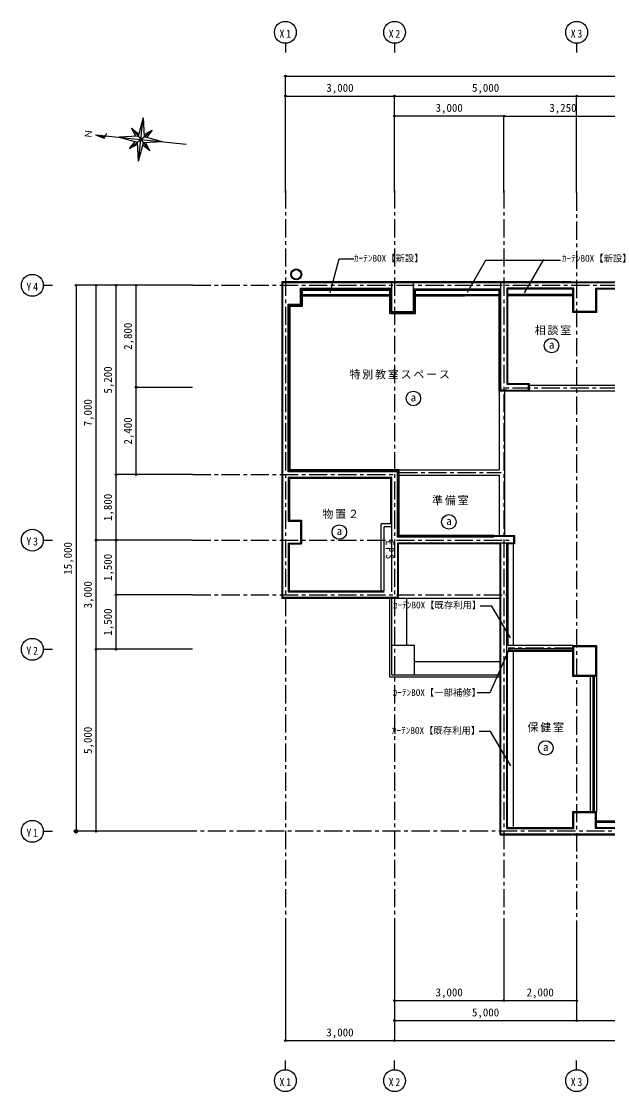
# Model space of a CAD drawing. Units: millimetres at full size, sheet at 1:100. Extents: x -22023 to 27015, y -14214 to 15186.
# Drawn here: x -22023 to -5923, y -14214 to 15186 of the extents above; entities that cross this region are included whole.
import ezdxf
from ezdxf.enums import TextEntityAlignment as Align

# ---------------------------------------------------------------- set-up
doc = ezdxf.new("R2010")
doc.units = ezdxf.units.MM
doc.header["$LTSCALE"] = 100
doc.header["$PDMODE"] = 32
doc.header["$PDSIZE"] = 50
doc.linetypes.add('CHAIN1', pattern=[8, 5, -1, 1, -1])
for name, color, linetype in [('5-0', 3, 'Continuous'), ('5-1', 4, 'CHAIN1'), ('5-2', 3, 'Continuous'), ('5-5', 3, 'Continuous'), ('5-6', 7, 'Continuous'), ('5-C', 7, 'Continuous'), ('5-F', 7, 'Continuous')]:
    doc.layers.add(name, color=color, linetype=linetype)
doc.styles.add('@ＭＳ ゴシック', font='')
doc.styles.add('ＭＳ ゴシック', font='')
doc.styles.get('@ＭＳ ゴシック').set_extended_font_data('@MS Gothic')
doc.styles.get('ＭＳ ゴシック').set_extended_font_data('MS Gothic')

msp = doc.modelspace()

# ---------------------------------------------------------------- linework, layer by layer
at = {"layer": '5-0', "color": 7}
for p, q in [((-14773.2, 13686.4), (6726.8, 13686.4)), ((-14773.2, 13136.4), (-11773.2, 13136.4)), ((-11773.2, 13136.4), (-6773.2, 13136.4)), ((-6773.2, 13136.4), (-23.2, 13136.4))]:
    msp.add_line(p, q, dxfattribs=at)
at = {"layer": '5-0'}
for p, q in [((-18806.9, 11346.4), (-18681.5, 12539.8)), ((-18681.5, 12539.8), (-18651, 12018.7)), ((-19987.4, 12073.8), (-17501.1, 11812.4)), ((-19987.4, 12073.8), (-19745.7, 11981)), ((-19682, 12109), (-19745.7, 11981)), ((-18837.5, 11867.5), (-18651, 12018.7)), ((-18806.9, 11346.4), (-18837.5, 11867.5)), ((-18819.8, 12036.4), (-18668.7, 11849.9)), ((-18806.9, 11346.4), (-18668.7, 11849.8)), ((-18147.5, 11880.4), (-18668.7, 11849.8)), ((-18147.5, 11880.4), (-18651, 12018.7))]:
    msp.add_line(p, q, dxfattribs=at)
at = {"layer": '5-0', "color": 4}
for p, q in [((-19948.9, 12069.7), (-19741.3, 11990)), ((-19910.5, 12065.7), (-19736.8, 11999)), ((-19872.1, 12061.7), (-19732.3, 12008)), ((-19833.6, 12057.6), (-19727.9, 12016.9)), ((-19795.2, 12053.6), (-19723.4, 12025.9)), ((-19756.8, 12049.5), (-19718.9, 12034.9))]:
    msp.add_line(p, q, dxfattribs=at)
at = {"layer": '5-0', "color": 2}
for p, q in [((-18996, 12253.9), (-18819.8, 12036.4)), ((-18651, 12018.7), (-18433.4, 12194.8)), ((-19055.1, 11691.4), (-18837.5, 11867.5)), ((-18492.5, 11632.3), (-18685.7, 11788)), ((-18668.7, 11849.9), (-18492.5, 11632.3)), ((-18492.5, 11632.3), (-18604.7, 11853.6))]:
    msp.add_line(p, q, dxfattribs=at)
at = {"layer": '5-0'}
msp.add_lwpolyline([(-18681.5, 12539.8), (-18819.8, 12036.4), (-19340.9, 12005.8), (-18837.5, 11867.5)], dxfattribs=at)
at = {"layer": '5-0', "color": 2}
for points in [[(-18883.8, 12032.6), (-18996, 12253.9), (-18802.8, 12098.2)], [(-18654.7, 12082.6), (-18433.4, 12194.8), (-18589.1, 12001.6)], [(-18833.8, 11803.6), (-19055.1, 11691.4), (-18899.3, 11884.6)]]:
    msp.add_lwpolyline(points, dxfattribs=at)
at = {"layer": '5-1'}
for p, q in [((-14773.2, 10549.7), (-14773.2, -9715)), ((-11773.2, 10549.7), (-11773.2, -9715)), ((-8773.2, 10549.7), (-8773.2, -9715)), ((-6773.2, 10486.4), (-6773.2, -9613.6)), ((-17323.2, 7936.4), (8393.1, 7936.4)), ((-17323.2, 2736.4), (-11773.2, 2736.4)), ((-17323.2, 936.4), (-8566.6, 936.4)), ((-17323.2, -563.6), (-8693.7, -563.6)), ((8393.1, -7063.6), (-17349.7, -7063.6))]:
    msp.add_line(p, q, dxfattribs=at)
at = {"layer": '5-2'}
for p, q in [((-9770.7, 7744.3), (-9263, 8623.6)), ((-9263, 8623.6), (-7220.4, 8623.6)), ((-8205.9, 7728.3), (-7676.2, 8645.7)), ((-6928.2, 8036.4), (-14873.2, 8036.4)), ((-14873.2, 8036.4), (-14873.2, -663.6)), ((-6928.2, 8036.4), (-6928.2, 8016.4)), ((-6908.2, 8016.4), (-6928.2, 8016.4)), ((-6908.2, 8036.4), (-6058.2, 8036.4)), ((-6908.2, 8036.4), (-6908.2, 8016.4)), ((-6058.2, 8036.4), (-6058.2, 8016.4)), ((-6038.2, 8016.4), (-6058.2, 8016.4)), ((-6038.2, 8036.4), (-468.2, 8036.4)), ((-6038.2, 8036.4), (-6038.2, 8016.4)), ((-14303.2, 7806.4), (-11903.2, 7806.4)), ((-11903.2, 7166.4), (-11903.2, 7806.4)), ((-8903.2, 5031.4), (-8903.2, 7806.4)), ((-8668.2, 7831.4), (-8668.2, 5241.4)), ((-6878.2, 7831.4), (-8668.2, 7831.4)), ((-348.2, 7831.4), (-6228.2, 7831.4)), ((-11903.2, 7166.4), (-11203.2, 7166.4)), ((-5478.2, 5031.4), (-8903.2, 5031.4)), ((-8903.2, 5031.4), (-8903.2, 2866.4)), ((-8753.2, 5031.4), (-8753.2, 1066.4)), ((-8668.2, 5241.4), (-8078.2, 5241.4)), ((-5628.2, 5181.4), (-8078.2, 5181.4)), ((-11643.2, 2866.4), (-14643.2, 2866.4)), ((-11643.2, 1066.4), (-11643.2, 2866.4)), ((-11643.2, 2866.4), (-8903.2, 2866.4)), ((-11643.2, 2716.4), (-8903.2, 2716.4)), ((-8903.2, 2716.4), (-8903.2, 1066.4)), ((-11878.2, 2631.4), (-14653.2, 2631.4)), ((-14653.2, 1481.4), (-14653.2, 2631.4)), ((-11878.2, 1381.4), (-11878.2, 2631.4)), ((-14653.2, 1481.4), (-14328.2, 1481.4)), ((-14328.2, 1481.4), (-14328.2, 831.4)), ((-12138.2, -458.6), (-12138.2, 1381.4)), ((-11878.2, 1381.4), (-12138.2, 1381.4)), ((-12060.7, -458.6), (-12060.7, 1303.9)), ((-11853.2, 1303.9), (-12060.7, 1303.9)), ((-11853.2, -483.6), (-11853.2, 1303.9)), ((-9043.2, 1066.4), (-11643.2, 1066.4)), ((-9043.2, 1066.4), (-8473.2, 1066.4)), ((-8473.2, 831.4), (-8473.2, 1066.4)), ((-14668.2, 831.4), (-14668.2, -458.6)), ((-14668.2, 831.4), (-14328.2, 831.4)), ((-11673.2, 836.4), (-11673.2, -663.6)), ((-8473.2, 831.4), (-8693.2, 831.4)), ((-8658.2, -1958.6), (-8658.2, 823.9)), ((-14668.2, -458.6), (-12060.7, -458.6)), ((-11673.2, -663.6), (-14873.2, -663.6)), ((-6878.2, -1958.6), (-8658.2, -1958.6)), ((-8668.2, -2118.6), (-6878.2, -2118.6)), ((-8668.2, -6958.6), (-8668.2, -2118.6)), ((-6393.2, -6518.6), (-6393.2, -2808.6)), ((-6228.2, -2808.6), (-6228.2, -6518.6)), ((-9135.1, -4319.9), (-9452.9, -4319.9)), ((-8583.9, -5261.5), (-9135.1, -4319.9)), ((-6878.2, -6518.6), (-6228.2, -6518.6)), ((-6878.2, -6958.6), (-6878.2, -6518.6)), ((-6228.2, -6958.6), (-6228.2, -6518.6)), ((-8668.2, -6958.6), (-6878.2, -6958.6)), ((-6228.2, -6958.6), (-348.2, -6958.6)), ((-8873.2, -7163.6), (-6893.2, -7163.6)), ((-6893.2, -7163.6), (-6893.2, -7143.6)), ((-6873.2, -7143.6), (-6893.2, -7143.6)), ((-6873.2, -7163.6), (-6873.2, -7143.6)), ((-6873.2, -7163.6), (401.8, -7163.6))]:
    msp.add_line(p, q, dxfattribs=at)
at = {"layer": '5-2', "color": 7}
for p, q in [((-14853.2, 8016.4), (-14853.2, -643.6)), ((-14333.2, 7836.4), (-11873.2, 7836.4)), ((-14303.2, 7681.4), (-11903.2, 7681.4)), ((-14303.2, 7651.4), (-12362.3, 7651.4)), ((-12362.3, 7651.4), (-11911.1, 7651.4)), ((-11873.2, 7196.4), (-11873.2, 7836.4)), ((-11233.2, 7196.4), (-11233.2, 7836.4)), ((-11233.2, 7836.4), (-8873.2, 7836.4)), ((-11203.2, 7681.4), (-8903.2, 7681.4)), ((-11203.2, 7651.4), (-10704.4, 7651.4)), ((-10704.4, 7651.4), (-9853.2, 7651.4)), ((-8903.2, 7651.4), (-9853.2, 7651.4)), ((-8873.2, 5056.4), (-8873.2, 7836.4)), ((-8693.2, 7856.4), (-8693.2, 5216.4)), ((-6853.2, 7856.4), (-8693.2, 7856.4)), ((-6878.2, 7681.4), (-8668.2, 7681.4)), ((-6878.2, 7651.4), (-8668.2, 7651.4)), ((-6253.2, 7856.4), (-323.2, 7856.4)), ((-11873.2, 7196.4), (-11233.2, 7196.4)), ((-8693.2, 5056.4), (-8873.2, 5056.4)), ((-8693.2, 5216.4), (-8103.2, 5216.4)), ((-8693.2, 5056.4), (-8103.2, 5056.4)), ((-8103.2, 5216.4), (-8103.2, 5056.4)), ((-8078.2, 5241.4), (-8078.2, 5029.8)), ((-11853.2, 2656.4), (-14693.2, 2656.4)), ((-14693.2, 2656.4), (-14693.2, 1456.4)), ((-11673.2, 2836.4), (-14673.2, 2836.4)), ((-11853.2, 1303.9), (-11853.2, 2656.4)), ((-14693.2, 1456.4), (-14353.2, 1456.4)), ((-14353.2, 1456.4), (-14353.2, 856.4)), ((-8498.2, 1036.4), (-9043.2, 1036.4)), ((-8498.2, 856.4), (-8498.2, 1036.4)), ((-14693.2, 856.4), (-14693.2, -483.6)), ((-14693.2, 856.4), (-14353.2, 856.4)), ((-8853.2, 856.4), (-11693.2, 856.4)), ((-8498.2, 856.4), (-8853.2, 856.4)), ((-8853.2, -7143.6), (-8853.2, 856.4)), ((-8693.2, -6983.6), (-8693.2, 831.4)), ((-8518.2, 831.4), (-8518.2, -1958.6)), ((-14693.2, -483.6), (-12060.7, -483.6)), ((-11903.2, -2818.6), (-11903.2, -643.6)), ((-11853.2, -2768.6), (-11853.2, -643.6)), ((-11433.2, -663.6), (-11673.2, -663.6)), ((-11433.2, -1948.6), (-11433.2, -663.6)), ((-8873.2, -663.6), (-11433.2, -663.6)), ((-8518.2, -2118.6), (-8518.2, -6933.6)), ((-11233.2, -2398.6), (-8873.2, -2398.6)), ((-11903.2, -2818.6), (-8873.2, -2818.6)), ((-11853.2, -2768.6), (-8873.2, -2768.6)), ((-6853.2, -6543.6), (-6253.2, -6543.6)), ((-6853.2, -6983.6), (-6853.2, -6543.6)), ((-6253.2, -6983.6), (-6253.2, -6543.6)), ((-8693.2, -6983.6), (-6853.2, -6983.6)), ((-323.2, -6983.6), (-6253.2, -6983.6)), ((-6228.2, -6778.6), (-348.2, -6778.6)), ((-6228.2, -6808.6), (-348.2, -6808.6)), ((6806.8, -7143.6), (-8853.2, -7143.6))]:
    msp.add_line(p, q, dxfattribs=at)
at = {"layer": '5-2', "color": 4}
for p, q in [((-11253.2, 7216.4), (-11253.2, 8016.4)), ((-8853.2, 5056.4), (-8853.2, 8016.4)), ((-14353.2, 7856.4), (-11853.2, 7856.4)), ((-11853.2, 7216.4), (-11253.2, 7216.4)), ((-11693.2, 2816.4), (-14693.2, 2816.4)), ((-11693.2, 1016.4), (-11693.2, 2816.4)), ((-9043.2, 1016.4), (-11693.2, 1016.4)), ((-8658.2, -2043.6), (-6878.2, -2043.6)), ((-8658.2, -2083.6), (-6878.2, -2083.6)), ((-6318.2, -6518.6), (-6318.2, -2808.6)), ((-6278.2, -6518.6), (-6278.2, -2808.6)), ((-8853.2, -7143.6), (-6003.2, -7143.6))]:
    msp.add_line(p, q, dxfattribs=at)
at = {"layer": '5-2', "color": 4, "linetype": 'CHAIN1'}
for p, q in [((-38.5, 5106.4), (-8848.6, 5106.4)), ((-11643.2, 2791.4), (-8849.3, 2791.4)), ((-6878.2, -2033.6), (-8658.2, -2033.6)), ((-6303.2, -2808.6), (-6303.2, -6518.6))]:
    msp.add_line(p, q, dxfattribs=at)
at = {"layer": '5-2'}
for points in [[(-13542.6, 7742.8), (-13296.4, 8661.7), (-12892.5, 8661.7)], [(-14643.2, 2866.4), (-14643.2, 7366.4), (-14303.2, 7366.4), (-14303.2, 7806.4)], [(-11203.2, 7166.4), (-11203.2, 7806.4), (-8903.2, 7806.4)], [(-6228.2, 7831.4), (-6228.2, 7191.4), (-6878.2, 7191.4), (-6878.2, 7831.4)], [(-8873.2, -7163.6), (-8873.2, 836.4), (-11673.2, 836.4)], [(-8592.6, -1751.1), (-9105.5, -874.9), (-9423.3, -874.9)]]:
    msp.add_lwpolyline(points, dxfattribs=at)
at = {"layer": '5-2', "color": 4}
msp.add_lwpolyline([(-14693.2, 2816.4), (-14693.2, 7416.4), (-14353.2, 7416.4), (-14353.2, 7856.4)], dxfattribs=at)
at = {"layer": '5-2', "color": 7}
for points in [[(-14673.2, 2836.4), (-14673.2, 7396.4), (-14333.2, 7396.4), (-14333.2, 7836.4)], [(-6253.2, 7856.4), (-6253.2, 7216.4), (-6853.2, 7216.4), (-6853.2, 7856.4)], [(-9043.2, 1036.4), (-11673.2, 1036.4), (-11673.2, 2836.4)], [(-11693.2, 856.4), (-11693.2, -643.6), (-14853.2, -643.6)], [(-11853.2, -1948.6), (-11233.2, -1948.6), (-11233.2, -2768.6)], [(-8618.9, -2043.5), (-9159.4, -3261.6), (-9506.3, -3261.6)]]:
    msp.add_lwpolyline(points, dxfattribs=at)
at = {"layer": '5-2'}
msp.add_lwpolyline([(-6878.2, -2808.6), (-6878.2, -1958.6), (-6228.2, -1958.6), (-6228.2, -2808.6)], close=True, dxfattribs=at)
at = {"layer": '5-2', "color": 7}
msp.add_lwpolyline([(-6853.2, -2783.6), (-6853.2, -1983.6), (-6253.2, -1983.6), (-6253.2, -2783.6)], close=True, dxfattribs=at)
at = {"layer": '5-2', "color": 4}
for radius in [150, 130]:
    msp.add_circle((-14473.2, 8236.4), radius, dxfattribs=at)
at = {"layer": '5-6', "color": 4}
for p, q in [((-14773.2, 14586.4), (-14773.2, 14336.4)), ((-11773.2, 14586.4), (-11773.2, 14336.4)), ((-6773.2, 14586.4), (-6773.2, 14336.4)), ((-21423.2, 7936.4), (-21173.2, 7936.4)), ((-21423.2, 936.4), (-21173.2, 936.4)), ((-21423.2, -2063.6), (-21173.2, -2063.6)), ((-21423.2, -7063.6), (-21173.2, -7063.6)), ((-14773.2, -13613.6), (-14773.2, -13363.6)), ((-11773.2, -13613.6), (-11773.2, -13363.6)), ((-6773.2, -13613.6), (-6773.2, -13363.6))]:
    msp.add_line(p, q, dxfattribs=at)
at = {"layer": '5-6'}
for p, q in [((-14773.2, 10486.4), (-14773.2, 13686.4)), ((-11773.2, 10486.4), (-11773.2, 13136.4)), ((-6773.2, 10486.4), (-6773.2, 13136.4)), ((-8773.2, 12586.4), (-11773.2, 12586.4)), ((-8773.2, 10486.4), (-8773.2, 12586.4)), ((-8773.2, 12586.4), (-5523.2, 12586.4)), ((-17323.2, 7936.4), (-20523.2, 7936.4)), ((-20523.2, 7936.4), (-20523.2, -7063.6)), ((-19973.2, 936.4), (-19973.2, 7936.4)), ((-19423.2, 2736.4), (-19423.2, 7936.4)), ((-18873.2, 5136.4), (-18873.2, 7936.4)), ((-18873.2, 5136.4), (-17323.2, 5136.4)), ((-18873.2, 2736.4), (-18873.2, 5136.4)), ((-17323.2, 2736.4), (-19423.2, 2736.4)), ((-19423.2, 936.4), (-19423.2, 2736.4)), ((-17323.2, 936.4), (-19973.2, 936.4)), ((-19973.2, -2063.6), (-19973.2, 936.4)), ((-19423.2, -563.6), (-19423.2, 936.4)), ((-17323.2, -563.6), (-19423.2, -563.6)), ((-19423.2, -2063.6), (-19423.2, -563.6)), ((-17323.2, -2063.6), (-19973.2, -2063.6)), ((-19973.2, -7063.6), (-19973.2, -2063.6)), ((-17323.2, -7063.6), (-20523.2, -7063.6)), ((-14773.2, -9613.6), (-14773.2, -12813.6)), ((-11773.2, -9613.6), (-11773.2, -12813.6)), ((-8773.2, -9613.6), (-8773.2, -11713.6)), ((-6773.2, -9613.6), (-6773.2, -12263.6)), ((-11773.2, -11713.6), (-8773.2, -11713.6)), ((-8773.2, -11713.6), (-6773.2, -11713.6)), ((-11773.2, -12263.6), (-6773.2, -12263.6)), ((-6773.2, -12263.6), (-23.2, -12263.6)), ((-14773.2, -12813.6), (-11773.2, -12813.6)), ((-11773.2, -12813.6), (6726.8, -12813.6))]:
    msp.add_line(p, q, dxfattribs=at)
at = {"layer": '5-6', "color": 4}
for centre, radius in [((-14773.2, 14886.4), 300), ((-11773.2, 14886.4), 300), ((-6773.2, 14886.4), 300), ((-21723.2, 7936.4), 300), ((-21723.2, 936.4), 300), ((-21723.2, -2063.6), 300), ((-21723.2, -7063.6), 300), ((-20523.2, -7063.6), 50), ((-14773.2, -13913.6), 300), ((-11773.2, -13913.6), 300), ((-6773.2, -13913.6), 300)]:
    msp.add_circle(centre, radius, dxfattribs=at)
at = {"layer": '5-6'}
for p in [(-14773.2, 13686.4), (-14773.2, 13136.4), (-11773.2, 13136.4), (-6773.2, 13136.4), (-11773.2, 12586.4), (-8773.2, 12586.4), (-20523.2, 7936.4), (-19973.2, 7936.4), (-19423.2, 7936.4), (-18873.2, 7936.4), (-18873.2, 5136.4), (-19423.2, 2736.4), (-18873.2, 2736.4), (-19973.2, 936.4), (-19423.2, 936.4), (-19423.2, -563.6), (-19973.2, -2063.6), (-19423.2, -2063.6), (-20523.2, -7063.6), (-19973.2, -7063.6), (-11773.2, -11713.6), (-8773.2, -11713.6), (-6773.2, -11713.6), (-11773.2, -12263.6), (-6773.2, -12263.6), (-14773.2, -12813.6), (-11773.2, -12813.6)]:
    msp.add_point(p, dxfattribs=at)
at = {"layer": '5-C', "color": 3}
for centre in [(-7463.2, 6279.5), (-11257.3, 4829.6), (-10281, 1435.9), (-13291.3, 1158.2), (-7622.2, -4773.1)]:
    msp.add_circle(centre, 200, dxfattribs=at)
at = {"layer": '5-F'}
for p, q in [((-14853.2, 8016.4), (6808.3, 8016.4)), ((-11853.2, 7216.4), (-11853.2, 8016.4))]:
    msp.add_line(p, q, dxfattribs=at)

# ---------------------------------------------------------------- texts
at = {"layer": '5-0', "style": 'ＭＳ ゴシック'}
msp.add_text('Ｎ', height=183.3, rotation=84, dxfattribs=at).set_placement((-20050.2, 11954.7), align=Align.BOTTOM_LEFT)
at = {"layer": '5-2', "style": 'ＭＳ ゴシック'}
for s, p in [('ｶｰﾃﾝBOX【新設】', (-12892.5, 8532.2)), ('ｶｰﾃﾝBOX【新設】', (-7178.5, 8530)), ('ｶｰﾃﾝBOX【既存利用】', (-11820.9, -996.1)), ('ｶｰﾃﾝBOX【一部補修】', (-11829.7, -3398.8)), ('ｶｰﾃﾝBOX【既存利用】', (-11850.5, -4441.1))]:
    msp.add_text(s, height=183.3, dxfattribs=at).set_placement(p, align=Align.BOTTOM_LEFT)
at = {"layer": '5-5', "char_height": 219.9, "attachment_point": 7, "style": 'ＭＳ ゴシック'}
for s, insert in [('\\T1.17;相談室', (-7924.3, 6566.9)), ('\\T1.17;特別教室スペース', (-13011.6, 5352.5)), ('\\T1.17;準備室', (-10742.9, 1893.7)), ('\\T1.17;物置２', (-13754.4, 1517.1)), ('\\T1.17;保健室', (-8124.6, -4341.7))]:
    msp.add_mtext(s, dxfattribs=dict(at, insert=insert))
at = {"layer": '5-5', "insert": (-12017.9, 922.8), "char_height": 219.9, "attachment_point": 7, "rotation": 270, "style": '@ＭＳ ゴシック'}
msp.add_mtext('\\T1.38;\\W0.9;EPS', dxfattribs=at)
at = {"layer": '5-6', "color": 3, "style": 'ＭＳ ゴシック'}
for s, p in [('3,000', (-13648.2, 13186.4)), ('5,000', (-9648.2, 13186.4)), ('3,000', (-10648.2, 12636.4)), ('3,250', (-7523.2, 12636.4)), ('3,000', (-10648.2, -11663.6)), ('2,000', (-8148.2, -11663.6)), ('5,000', (-9648.2, -12213.6)), ('3,000', (-13648.2, -12763.6))]:
    msp.add_text(s, height=219.9, dxfattribs=at).set_placement(p, align=Align.BOTTOM_LEFT)
for s, p in [('2,800', (-18923.2, 6161.4)), ('5,200', (-19473.2, 4961.4)), ('7,000', (-20023.2, 4061.4)), ('2,400', (-18923.2, 3561.4)), ('1,800', (-19473.2, 1461.4)), ('15,000', (-20573.2, -13.6)), ('1,500', (-19473.2, -188.6)), ('3,000', (-20023.2, -938.6)), ('1,500', (-19473.2, -1688.6)), ('5,000', (-20023.2, -4938.6))]:
    msp.add_text(s, height=219.9, rotation=90, dxfattribs=at).set_placement(p, align=Align.BOTTOM_LEFT)
at = {"layer": '5-6', "color": 3, "char_height": 219.9, "attachment_point": 7, "style": 'ＭＳ ゴシック'}
for s, insert in [('\\T1.36;\\W0.9;X1', (-14935.7, 14736.4)), ('\\T1.36;\\W0.9;X2', (-11935.7, 14736.4)), ('\\T1.36;\\W0.9;X3', (-6935.7, 14736.4)), ('\\T1.36;\\W0.9;Y4', (-21885.7, 7786.4)), ('\\T1.36;\\W0.9;Y3', (-21885.7, 786.4)), ('\\T1.36;\\W0.9;Y2', (-21885.7, -2213.6)), ('\\T1.36;\\W0.9;Y1', (-21885.7, -7213.6)), ('\\T1.36;\\W0.9;X1', (-14935.7, -14063.6)), ('\\T1.36;\\W0.9;X2', (-11935.7, -14063.6)), ('\\T1.36;\\W0.9;X3', (-6935.7, -14063.6))]:
    msp.add_mtext(s, dxfattribs=dict(at, insert=insert))
at = {"layer": '5-C', "style": 'ＭＳ ゴシック'}
for p in [(-7538.2, 6129.5), (-11332.3, 4679.6), (-10356, 1285.9), (-13366.3, 1008.2), (-7697.2, -4923.1)]:
    msp.add_text('a', height=219.9, dxfattribs=at).set_placement(p, align=Align.BOTTOM_LEFT)

doc.saveas('drawing.dxf')
